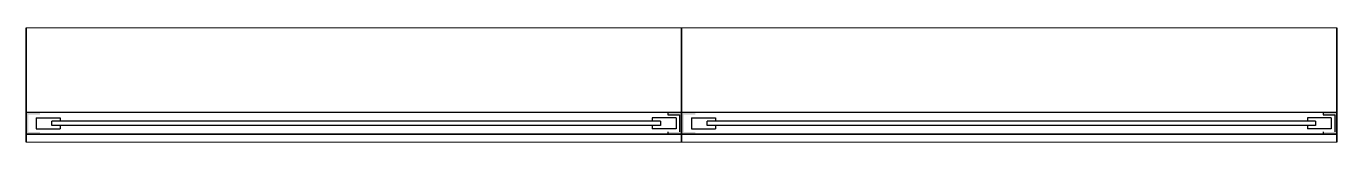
# Model space of a CAD drawing. Header units: metres. Extents: x 0 to 160, y 0 to 14.
import ezdxf

# ---------------------------------------------------------------- set-up
doc = ezdxf.new("R2010")
doc.units = ezdxf.units.M
doc.header["$LTSCALE"] = 5
doc.header["$MEASUREMENT"] = 0
for name, color, linetype, lineweight in [('A-FLOR-PATT', 8, 'Continuous', 18), ('A-FURN', 8, 'Continuous', 18), ('A-GLAZ-FULL', 4, 'Continuous', 25), ('A-WALL-FULL', 7, 'Continuous', 35)]:
    doc.layers.add(name, color=color, linetype=linetype, lineweight=lineweight)

# ---------------------------------------------------------------- blocks, each defined once
blk = doc.blocks.new('finestra 1')
at = {"layer": 'A-FLOR-PATT'}
for points in [[(43.0901, -91.3303), (43.0901, -91.3278), (43.0759, -91.3278), (43.0759, -91.3066), (43.0901, -91.3066), (43.0901, -91.3041), (43.0734, -91.3041), (43.0734, -91.3303)], [(43.8567, -91.3303), (43.8567, -91.3278), (43.8709, -91.3278), (43.8709, -91.3066), (43.8567, -91.3066), (43.8567, -91.3041), (43.8734, -91.3041), (43.8734, -91.3303)]]:
    blk.add_hatch(color=256, dxfattribs=at).paths.add_polyline_path(points)
at = {"layer": 'A-FURN'}
for p, q in [((43.0734, -91.2941), (43.8734, -91.2941)), ((43.8734, -91.4341), (43.0734, -91.4341))]:
    blk.add_line(p, q, dxfattribs=at)
at = {"layer": 'A-GLAZ-FULL'}
for p, q in [((43.0734, -91.3041), (43.8734, -91.3041)), ((43.0901, -91.3041), (43.0734, -91.3041)), ((43.0759, -91.3278), (43.0759, -91.3066)), ((43.0801, -91.3105), (43.1092, -91.3105)), ((43.0801, -91.3238), (43.0801, -91.3105)), ((43.8734, -91.3041), (43.0901, -91.3041)), ((43.0901, -91.3066), (43.0901, -91.3041)), ((43.1092, -91.3147), (43.1092, -91.3105)), ((43.8612, -91.3105), (43.832, -91.3105)), ((43.832, -91.3147), (43.832, -91.3105)), ((43.8612, -91.3238), (43.8612, -91.3105)), ((43.8734, -91.3041), (43.8734, -91.3303)), ((43.0901, -91.3278), (43.0759, -91.3278)), ((43.0801, -91.3238), (43.1092, -91.3238)), ((43.0901, -91.3303), (43.0901, -91.3278)), ((43.0992, -91.3147), (43.842, -91.3147)), ((43.0992, -91.3197), (43.0992, -91.3147)), ((43.0992, -91.3197), (43.842, -91.3197)), ((43.1092, -91.3238), (43.1092, -91.3197)), ((43.832, -91.3238), (43.832, -91.3197)), ((43.8612, -91.3238), (43.832, -91.3238)), ((43.842, -91.3147), (43.842, -91.3197)), ((43.0734, -91.3303), (43.8734, -91.3303))]:
    blk.add_line(p, q, dxfattribs=at)
at = {"layer": 'A-WALL-FULL'}
for p, q in [((43.0734, -91.2941), (43.0734, -91.4341)), ((43.8734, -91.4341), (43.8734, -91.2941))]:
    blk.add_line(p, q, dxfattribs=at)

msp = doc.modelspace()

# ---------------------------------------------------------------- block references
at = {"layer": 'A-WALL-FULL', "xscale": 100.0000000000064, "yscale": 100.0000000000064, "zscale": 100.0000000000064, "rotation": 180}
for p in [(4387.34, -9129.41), (4467.34, -9129.41)]:
    msp.add_blockref('finestra 1', p, dxfattribs=at)

doc.saveas('drawing.dxf')
